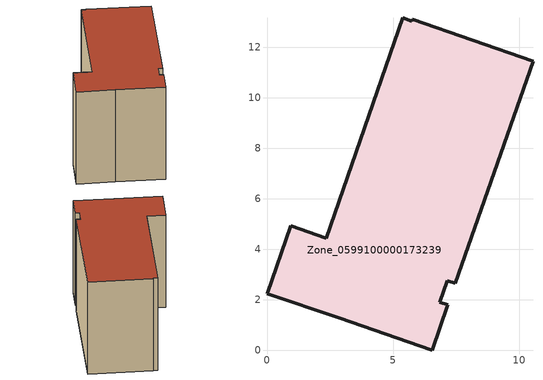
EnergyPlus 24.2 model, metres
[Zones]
Zone_0599100000173239
 floor ground (C_G): 7.15,2.76 6.84,1.91 7.17,1.8 6.54,0 2.85,1.29 0,2.23 0.94,4.93 2.35,4.44 5.39,13.17 5.73,13.03 5.76,13.11 10.54,11.45 7.46,2.65 z0
 wall outside (C_F): 0.94,4.93 0,2.23 2.85,1.29 6.54,0 7.17,1.8 6.84,1.91 7.15,2.76 7.46,2.65 10.54,11.45 5.76,13.11 5.73,13.03 5.39,13.17 2.35,4.44 0.94,4.93 z0:8.27
 roof outside (C_R): 5.39,13.17 2.35,4.44 0.94,4.93 0,2.23 2.85,1.29 6.54,0 7.17,1.8 6.84,1.91 7.15,2.76 7.46,2.65 10.54,11.45 5.76,13.11 5.73,13.03 z8.27
[BUILDING]
Pand.0599100000173239: North Axis=0; Terrain=City; Loads Convergence Tolerance Value=0.04; Temperature Convergence Tolerance Value=0.4; Solar Distribution=FullExterior; Maximum Number of Warmup Days=25; Minimum Number of Warmup Days=1
[Site:Location]
Rotterdam.The.Hague.AP_ZH_NLD Design_Conditions: Latitude=51.96; Longitude=4.45; Time Zone=1; Elevation=-4.5
[SITE:GROUNDTEMPERATURE:BUILDINGSURFACE]
18, 18, 18, 18, 18, 18, 18, 18, 18, 18, 18, 18
[MATERIAL] Thermal Absorptance=0.9; Solar Absorptance=0.7; Visible Absorptance=0.7
Name | Roughness | Thickness | Conductivity | Density | Specific Heat
G.TI.1992-2005 | MediumSmooth | 0.15 | 0.06 | 540 | 1210
F.TI.1992-2005 | Rough | 0.3 | 0.12 | 1920 | 840
R.TI.1992-2005 | MediumRough | 0.2 | 0.08 | 1500 | 1000
[CONSTRUCTION]
C_G: G.TI.1992-2005
C_F: F.TI.1992-2005
C_R: R.TI.1992-2005
[ZONE]
Zone_0599100000173239: Type=1; Multiplier=1; Ceiling Height=Autocalculate; Volume=Autocalculate; Floor Area=autocalculate; Part of Total Floor Area=Yes
[ZONEINFILTRATION:DESIGNFLOWRATE]
Infil_Zone_0599100000173239: Zone or ZoneList or Space or SpaceList=Zone_0599100000173239; Schedule=AlwaysOn; Design Flow Rate Calculation Method=Flow/Area; Flow Rate per Floor Area=0.0015; Constant Term Coefficient=1; Temperature Term Coefficient=0; Velocity Term Coefficient=0; Velocity Squared Term Coefficient=0
[HVACTEMPLATE:ZONE:IDEALLOADSAIRSYSTEM]
Zone_0599100000173239: Maximum Heating Supply Air Temperature=50; Minimum Cooling Supply Air Temperature=13; Maximum Heating Supply Air Humidity Ratio=0.0156; Minimum Cooling Supply Air Humidity Ratio=0.0077; Heating Limit=NoLimit; Cooling Limit=NoLimit; Dehumidification Control Type=ConstantSensibleHeatRatio; Cooling Sensible Heat Ratio=0.7; Dehumidification Setpoint=60; Humidification Control Type=None; Humidification Setpoint=30; Outdoor Air Method=None; Outdoor Air Flow Rate per Person=0.00944; Outdoor Air Flow Rate per Zone Floor Area=0; Outdoor Air Flow Rate per Zone=0; Demand Controlled Ventilation Type=None; Outdoor Air Economizer Type=NoEconomizer; Heat Recovery Type=None; Sensible Heat Recovery Effectiveness=0.7; Latent Heat Recovery Effectiveness=0.65
[ZONECONTROL:THERMOSTAT]
ThermostatControl_Zone_0599100000173239: Zone or ZoneList=Zone_0599100000173239; Control Type Schedule=DualSetpointControlType; Control 1=Thermostat_Zone_0599100000173239; Temperature Difference Between Cutout And Setpoint=0
[THERMOSTATSETPOINT:DUALSETPOINT]
Thermostat_Zone_0599100000173239: Heating Setpoint Temperature Schedule=HeatingSetpoint_Zone_0599100000173239; Cooling Setpoint Temperature Schedule=CoolingSetpoint_Zone_0599100000173239
[SCHEDULE:COMPACT]
HeatingSetpoint_Zone_0599100000173239: Through: 12/31, For: AllDays, Until: 24:00, 21
CoolingSetpoint_Zone_0599100000173239: Through: 12/31, For: AllDays, Until: 24:00, 24
DualSetpointControlType: Through: 12/31, For: AllDays, Until: 24:00, 4
AlwaysOn: Through: 12/31, For: AllDays, Until: 24:00, 1
